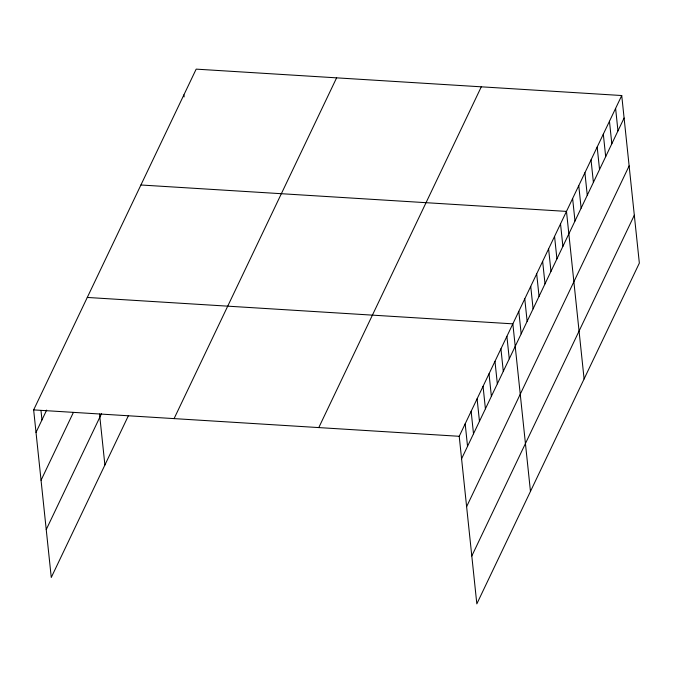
<?xml version="1.0" encoding="UTF-8"?>
<svg xmlns="http://www.w3.org/2000/svg" width="673" height="673" viewBox="0 0 673 673"><rect width="100%" height="100%" fill="white"/><g stroke="black" fill="none" stroke-linecap="round" stroke-linejoin="round"><path stroke-width="1.01" d="M128.299 415.931L51.266 577.468L33.65 409.899L196.171 69.134L621.734 95.532L639.35 263.101L476.829 603.866L459.222 436.297L621.734 95.532M36.014 432.394L46.656 410.084M41.045 480.27L73.391 412.44M46.227 529.592L101.564 413.567M174.088 418.614L336.609 77.849M318.783 427.591L481.296 86.825M461.585 458.793L624.098 118.027M466.616 506.668L629.137 165.903M471.798 555.991L634.319 215.225M140.909 184.991L566.481 211.398L584.097 378.958M87.28 297.449L512.851 323.848L530.467 491.416M33.65 409.899L459.222 436.297M615.602 108.403L617.965 130.899M609.46 121.283L611.824 143.77M603.319 134.154L605.683 156.649M597.178 147.025L599.542 169.52M591.037 159.896L593.401 182.391M584.904 172.776L587.268 195.263M578.763 185.647L581.127 208.142M572.622 198.518L574.986 221.013M560.525 223.89L562.889 246.377M554.56 236.383L556.924 258.878M548.604 248.875L550.968 271.37M542.648 261.376L545.012 283.863M536.684 273.869L539.048 296.364M530.728 286.361L533.092 308.857M524.772 298.854L527.136 321.349M518.807 311.355L521.171 333.842M506.895 336.34L509.259 358.835M500.931 348.833L503.295 371.328M494.975 361.334L497.339 383.82M489.019 373.826L491.383 396.321M483.054 386.319L485.418 408.814M477.098 398.811L479.462 421.306M471.142 411.312L473.506 433.799M465.178 423.805L467.542 446.3M183.889 94.885L184.108 96.929M99.537 414.055L104.895 465.018M41.003 410.698L41.97 419.902"/></g></svg>
